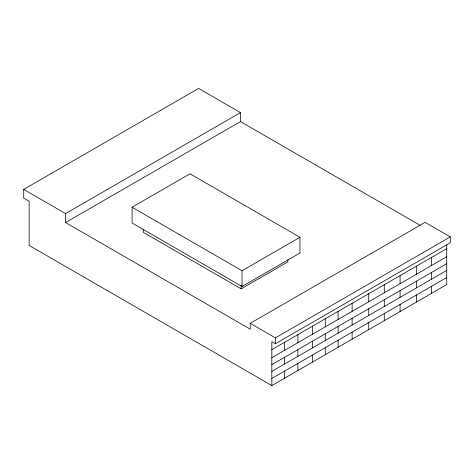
<?xml version="1.0" encoding="UTF-8"?>
<svg xmlns="http://www.w3.org/2000/svg" width="474" height="474" viewBox="0 0 474 474"><rect width="100%" height="100%" fill="white"/><g stroke="black" fill="none" stroke-linecap="round" stroke-linejoin="round"><path stroke-width="0.71" d="M446.733 245.058L446.733 284.596L271.833 385.569L29.151 245.461L29.151 201.266L23.7 198.114L23.7 189.404L198.6 88.431L240.472 112.605L240.472 121.587L419.988 225.227M23.7 189.404L65.572 213.578L240.472 112.605M65.572 213.578L65.572 222.561L240.472 121.587M132.08 207.245L190.003 173.804L299.959 237.284L299.959 253.051L242.036 286.492L132.08 223.005L132.08 207.245L242.036 270.731L299.959 237.284M143.261 229.446L143.261 232.313L241.153 288.826L287.896 261.844L287.896 259.693M65.572 222.561L250.219 329.163L250.219 323.333L425.113 222.353L450.3 236.893L450.3 242.777L275.4 343.751L271.833 341.689L271.833 385.569M250.219 323.333L275.4 337.873L450.3 236.893M271.833 349.658L446.733 248.678M271.833 357.716L446.733 256.736M271.833 364.672L446.733 263.698M271.833 371.397L446.733 270.417M271.833 378.483L446.733 277.509M431.607 257.412L431.607 265.47M431.607 272.426L431.607 279.15M431.607 286.237L431.607 293.329M416.486 266.145L416.486 274.203M416.486 281.159L416.486 287.884M416.486 294.97L416.486 302.057M400.08 275.613L400.08 283.671M400.08 290.627L400.08 297.352M400.08 304.438L400.08 311.531M384.29 284.732L384.29 292.79M384.29 299.746L384.29 306.471M384.29 313.557L384.29 320.649M368.736 293.708L368.736 301.766M368.736 308.728L368.736 315.447M368.736 322.539L368.736 329.626M352.123 303.301L352.123 311.359M352.123 318.321L352.123 325.046M352.123 332.132L352.123 339.218M338.098 311.4L338.098 319.458M338.098 326.414L338.098 333.139M338.098 340.225L338.098 347.318M325.271 318.806L325.271 326.859M325.271 333.82L325.271 340.545M325.271 347.632L325.271 354.718M312.514 326.171L312.514 334.229M312.514 341.185L312.514 347.91M312.514 354.996L312.514 362.089M297.873 334.62L297.873 342.678M297.873 349.64L297.873 356.359M297.873 363.451L297.873 370.538M284.607 342.281L284.607 350.339M284.607 357.295L284.607 364.02M284.607 371.106L284.607 378.199M275.4 337.873L275.4 343.751M242.036 270.731L242.036 286.492M241.153 285.247L241.153 288.826"/></g></svg>
